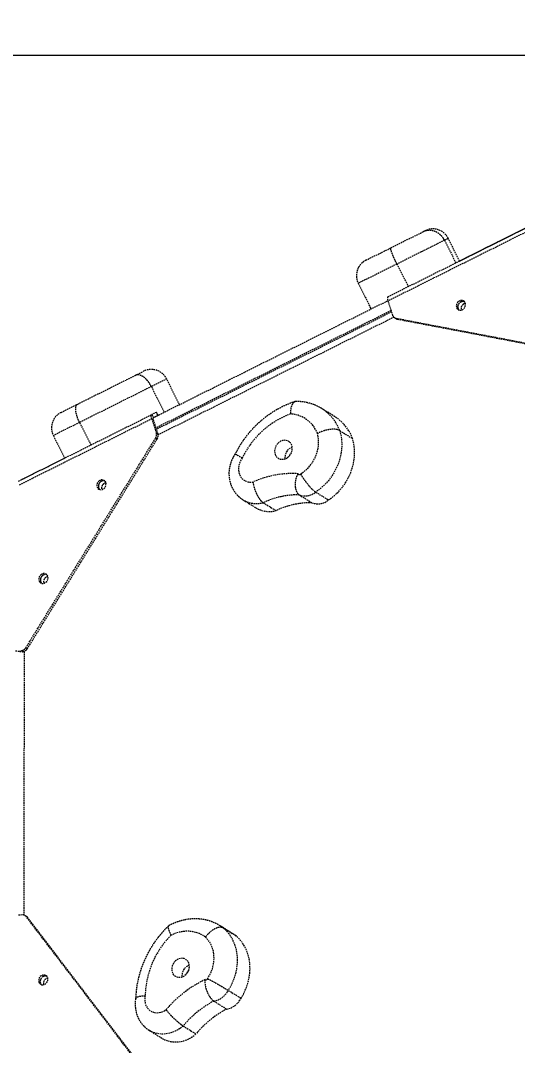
# Model space of a CAD drawing. Header units: millimetres. Extents: x -3960 to 3430, y -2884 to 2225.
# Drawn here: x -448 to -16, y -133 to 760 of the extents above; entities that cross this region are included whole.
import ezdxf

# ---------------------------------------------------------------- set-up
doc = ezdxf.new("R2010")
doc.units = ezdxf.units.MM
doc.linetypes.add('HIDDEN', pattern=[1.905, 1.27, -0.635])
for name, color, linetype in [('DIKOM_ОБЪЕКТ', 7, 'Continuous'), ('DIKOM_РАЗМЕР_ЗОНА', 7, 'Continuous'), ('DIKOM_РАЗМЕР_ОБЪЕКТА', 7, 'Continuous')]:
    doc.layers.add(name, color=color, linetype=linetype)
doc.styles.add('style1', font='arialbd.ttf', dxfattribs={"width": 0.8})
doc.dimstyles.new('1-50', dxfattribs={"dimtxt": 300, "dimasz": 200, "dimexe": 100, "dimexo": 0, "dimgap": 100, "dimtad": 1, "dimtxsty": 'style1', "dimcen": 200, "dimclrd": 7, "dimclre": 7, "dimclrt": 7, "dimadec": 1, "dimazin": 2, "dimtfac": 1, "dimtmove": 0, "dimatfit": 2, "dimfxl": 0, "dimlwd": 25, "dimlwe": 18, "dimarcsym": 0})

# ---------------------------------------------------------------- blocks, each defined once
blk = doc.blocks.new('*D2')
at = {"layer": 'Defpoints', "color": 0, "transparency": 16777216}
for p in [(1188.61, 729.83), (-1925.03, -767.19), (1470.26, -767.19)]:
    blk.add_point(p, dxfattribs=at)
at = {"layer": 'DIKOM_РАЗМЕР_ОБЪЕКТА', "color": 7, "lineweight": 18, "transparency": 16777216}
for p, q in [((1188.61, 729.83), (-2025.03, 729.83)), ((1470.26, -767.19), (-2025.03, -767.19))]:
    blk.add_line(p, q, dxfattribs=at)
at = {"layer": 'DIKOM_РАЗМЕР_ОБЪЕКТА', "color": 7, "lineweight": 25, "transparency": 16777216}
blk.add_line((-1925.03, 529.83), (-1925.03, -567.19), dxfattribs=at)
at = {"layer": 'DIKOM_РАЗМЕР_ОБЪЕКТА', "color": 7, "transparency": 16777216}
for points in [[(-1958.36, 529.83), (-1891.69, 529.83), (-1925.03, 729.83)], [(-1958.36, -567.19), (-1891.69, -567.19), (-1925.03, -767.19)]]:
    blk.add_solid(points, dxfattribs=at)
at = {"layer": 'DIKOM_РАЗМЕР_ОБЪЕКТА', "color": 7, "transparency": 16777216, "insert": (-2178.2, -18.68), "char_height": 300, "attachment_point": 5, "rotation": 90, "style": 'style1'}
blk.add_mtext('{\\fArial|b0|i0|c204|p34;1500}', dxfattribs=at)
blk = doc.blocks.new('*D3')
at = {"layer": 'Defpoints', "color": 0, "transparency": 16777216}
for p in [(1049.1, 2224.81), (-3510.19, -2267.17), (1391.3, -2267.17)]:
    blk.add_point(p, dxfattribs=at)
at = {"layer": 'DIKOM_РАЗМЕР_ЗОНА', "color": 7, "lineweight": 18, "transparency": 16777216}
for p, q in [((1049.1, 2224.81), (-3610.19, 2224.81)), ((1391.3, -2267.17), (-3610.19, -2267.17))]:
    blk.add_line(p, q, dxfattribs=at)
at = {"layer": 'DIKOM_РАЗМЕР_ЗОНА', "color": 7, "lineweight": 25, "transparency": 16777216}
blk.add_line((-3510.19, 2024.81), (-3510.19, -2067.17), dxfattribs=at)
at = {"layer": 'DIKOM_РАЗМЕР_ЗОНА', "color": 7, "transparency": 16777216}
for points in [[(-3543.52, 2024.81), (-3476.86, 2024.81), (-3510.19, 2224.81)], [(-3543.52, -2067.17), (-3476.86, -2067.17), (-3510.19, -2267.17)]]:
    blk.add_solid(points, dxfattribs=at)
at = {"layer": 'DIKOM_РАЗМЕР_ЗОНА', "color": 7, "transparency": 16777216, "insert": (-3763.36, -99.6), "char_height": 300, "attachment_point": 5, "rotation": 90, "style": 'style1'}
blk.add_mtext('{\\fArial|b0|i0|c204|p34;4500}', dxfattribs=at)

msp = doc.modelspace()

# ---------------------------------------------------------------- linework, layer by layer
at = {"layer": 'DIKOM_ОБЪЕКТ', "color": 7, "linetype": 'HIDDEN', "lineweight": 15}
for p, q in [((-66.01405, 550.75895), (22.82619, 595.14521)), ((-128.27878, 519.65191), (-3.59133, 581.94414)), ((-3.59271, 578.23582), (-128.28015, 515.94358)), ((-79.08448, 568.82172), (-69.25169, 549.14107)), ((-66.01397, 550.75859), (-75.8468, 570.43932)), ((-120.51688, 548.12131), (-110.68461, 528.44172)), ((-154.1259, 531.32961), (-154.17237, 531.3064)), ((-154.17237, 531.3064), (-142.99889, 508.94228)), ((-154.12879, 531.32816), (-142.95521, 508.96411)), ((-332.53784, 414.24506), (-128.37423, 516.24904)), ((-128.28015, 515.94358), (-124.32066, 503.58363)), ((-125.59926, 507.57469), (-330.24636, 405.32915)), ((-125.20999, 506.35956), (-329.85704, 404.11405)), ((-123.17884, 501.81291), (-328.38165, 399.28972)), ((-122.69675, 501.45634), (-121.35534, 500.62676)), ((-121.45036, 500.9732), (61.27738, 466.00819)), ((-121.45036, 500.9732), (-120.10895, 500.14363)), ((-120.10895, 500.14363), (62.61868, 465.17855)), ((-309.74475, 425.63291), (-320.91822, 447.99703)), ((-334.21866, 441.35187), (-323.04513, 418.98779)), ((-174.71444, 415.29277), (-185.89268, 422.20601)), ((-449.73707, 359.04161), (-333.85377, 416.94277)), ((-333.85493, 413.23455), (-449.7272, 355.3389)), ((-333.85493, 413.23455), (-329.89479, 400.87491)), ((-333.85493, 413.23455), (-332.51353, 412.40497)), ((-329.88926, 418.92232), (-333.85377, 416.94277)), ((-333.85377, 416.94277), (-332.51295, 414.25908)), ((-332.51353, 412.40497), (-328.55339, 400.04533)), ((-328.54844, 416.23863), (-332.51295, 414.25908)), ((-328.54844, 416.23863), (-329.88926, 418.92232)), ((-328.32952, 416.34787), (-329.67034, 419.03156)), ((-396.70134, 410.13435), (-386.86859, 390.45388)), ((-170.28417, 403.002), (-159.10593, 396.08876)), ((-443.52021, 213.80181), (-330.53119, 396.51248)), ((-442.17886, 212.9722), (-329.18978, 395.6829)), ((-419.53074, 398.72836), (-409.69775, 379.04728)), ((-329.18978, 395.6829), (-330.53119, 396.51248)), ((-329.89479, 400.87491), (-328.55339, 400.04533)), ((-443.47499, 362.17236), (-409.69803, 379.04797)), ((-449.73506, 359.04471), (-447.09341, 360.36452)), ((-447.09262, 360.36291), (-447.09341, 360.36452)), ((-443.47499, 362.17236), (-443.4742, 362.17086)), ((-191.24983, 349.4764), (-180.0716, 342.56316)), ((-254.40432, 342.69092), (-243.22609, 335.77768)), ((-236.90655, 340.22455), (-225.72832, 333.31131)), ((-205.62106, 347.04711), (-194.44283, 340.13387)), ((-452.42476, 211.28407), (-446.29371, 210.33521)), ((-449.78042, 210.87607), (-447.13884, 211.28357)), ((-445.79749, 210.45395), (-447.13884, 211.28357)), ((-446.42618, 210.35697), (-445.79749, 210.45395)), ((-445.0449, 210.63786), (-445.11494, -19.03073)), ((-443.52021, 213.80181), (-442.17886, 212.9722)), ((-446.7273, -18.89573), (-449.8351, -19.26137)), ((-442.91071, -20.24941), (-444.25203, -19.41962)), ((-330.70327, -167.76089), (-443.26335, -20.31886)), ((-441.92195, -21.14866), (-443.26335, -20.31886)), ((-329.36187, -168.5907), (-441.92195, -21.14866)), ((-274.19804, -28.45957), (-271.37015, -30.39469)), ((-263.00075, -35.38461), (-274.17898, -28.47137)), ((-271.37015, -30.39469), (-260.19192, -37.30793)), ((-260.19192, -37.30793), (-263.00075, -35.38461)), ((-267.31908, -84.6045), (-256.14085, -91.51774)), ((-279.86773, -93.99402), (-268.68949, -100.90726)), ((-306.49925, -115.67803), (-295.32102, -122.59127)), ((-336.02069, -119.51004), (-324.84246, -126.42328))]:
    msp.add_line(p, q, dxfattribs=at)
at = {"layer": 'DIKOM_ОБЪЕКТ', "color": 7, "linetype": 'HIDDEN', "lineweight": 15, "flags": 128}
for points in [[(-125.71374, 562.29281), (-122.5371, 563.87991), (-119.37149, 565.46151), (-116.2485, 567.02183), (-113.19938, 568.54522), (-110.25456, 570.01651), (-107.44346, 571.42098), (-104.79405, 572.74468), (-102.33277, 573.97439), (-100.08434, 575.09775), (-98.07115, 576.10357)], [(-98.07115, 576.10357), (-97.07045, 576.60354), (-96.38871, 576.94414), (-96.02928, 577.12373), (-95.96931, 577.15369)], [(-79.08448, 568.82172), (-81.43987, 567.64492), (-84.07814, 566.32678), (-86.9781, 564.87791), (-90.11674, 563.30979), (-93.46908, 561.6349), (-97.00838, 559.8666), (-100.70657, 558.01891), (-104.534, 556.10665), (-108.46026, 554.14502), (-112.45408, 552.14964), (-116.48366, 550.13638), (-120.51688, 548.12131)], [(-75.8468, 570.43932), (-75.8649, 570.43028), (-76.15196, 570.28685), (-76.78647, 569.96984), (-77.76555, 569.48067), (-79.08448, 568.82172)], [(-147.41443, 551.45074), (-147.36025, 551.47781), (-147.0113, 551.65215), (-146.34316, 551.98596), (-145.36409, 552.47513), (-144.0865, 553.11344), (-142.52634, 553.89292), (-140.70321, 554.80379), (-138.63991, 555.83465), (-136.36236, 556.97256), (-133.89915, 558.20323), (-131.28122, 559.51119), (-128.54122, 560.88015), (-125.71374, 562.29281)], [(-120.51688, 548.12131), (-123.98262, 546.38976), (-127.37469, 544.69501), (-130.66558, 543.05083), (-133.82894, 541.47035), (-136.83897, 539.96648), (-139.67159, 538.55125), (-142.30376, 537.23617), (-144.7144, 536.03177), (-146.88391, 534.94784), (-148.79474, 533.99316), (-150.43167, 533.17532), (-151.78132, 532.501), (-152.83278, 531.97568), (-153.57758, 531.60357), (-154.00983, 531.3876), (-154.12879, 531.32816)], [(-147.45811, 551.42891), (-147.45405, 551.43094), (-147.41443, 551.45074)], [(-128.27878, 519.65191), (-128.48206, 519.48627), (-128.6301, 519.22119), (-128.72011, 518.86171), (-128.75044, 518.41467), (-128.72048, 517.88863), (-128.63085, 517.29363), (-128.48313, 516.64112), (-128.28015, 515.94358)], [(-62.09909, 515.70828), (-63.04342, 516.25201), (-64.13226, 516.46259), (-65.27745, 516.32292), (-66.38601, 515.84445), (-67.36841, 515.06576), (-68.14479, 514.05013), (-68.6525, 512.87966), (-68.85017, 511.64933), (-68.72194, 510.45872), (-68.27821, 509.40428), (-67.55482, 508.57149), (-66.6105, 508.02776), (-65.52166, 507.81719), (-64.37657, 507.9568), (-63.26791, 508.43533), (-62.2856, 509.21395), (-61.50913, 510.22965), (-61.00152, 511.40006), (-60.80375, 512.63045), (-60.93198, 513.82106), (-61.37571, 514.8755), (-62.09909, 515.70828)], [(-66.47242, 507.98001), (-66.9368, 508.5747), (-67.38064, 509.62908), (-67.50876, 510.81975), (-67.3111, 512.05008), (-66.80339, 513.22055), (-66.02701, 514.23618), (-65.0446, 515.01487), (-63.93604, 515.49334), (-62.79085, 515.63301), (-61.8401, 515.4702)], [(-398.33037, 426.08841), (-393.95784, 428.27302), (-389.54311, 430.47869), (-385.10986, 432.69363), (-380.68181, 434.90597), (-376.28277, 437.10381), (-371.93625, 439.27541), (-367.66565, 441.40909), (-363.49382, 443.49341), (-359.44314, 445.5172), (-355.53536, 447.46961), (-351.79139, 449.34016), (-348.23132, 451.11884)], [(-348.23132, 451.11884), (-346.43517, 452.01623), (-344.83438, 452.81602), (-343.47284, 453.49627), (-342.38776, 454.03839), (-341.60886, 454.42755), (-341.15755, 454.65303), (-341.04079, 454.71137)], [(-320.91822, 447.99703), (-320.96774, 447.97228), (-321.30502, 447.80377), (-321.95753, 447.47777), (-322.91711, 446.99834), (-324.17196, 446.3714), (-325.70669, 445.60462), (-327.5023, 444.70749), (-329.53663, 443.69111), (-331.78468, 442.56794), (-334.21866, 441.35187)], [(-334.21866, 441.35187), (-338.34664, 439.28945), (-342.66822, 437.13032), (-347.16303, 434.88462), (-351.80978, 432.56302), (-356.58668, 430.17639), (-361.47108, 427.73605), (-366.44001, 425.25348), (-371.46998, 422.74042), (-376.53726, 420.20871), (-381.61798, 417.67029), (-386.68815, 415.13713), (-391.72384, 412.62121), (-396.70134, 410.13435)], [(-412.81611, 418.85106), (-412.67161, 418.92325), (-412.21109, 419.15334), (-411.43921, 419.53899), (-410.36366, 420.07636), (-408.9951, 420.76011), (-407.3473, 421.58338), (-405.43664, 422.53798), (-403.28223, 423.61437), (-400.90558, 424.80179), (-398.33037, 426.08841)], [(-333.85493, 413.23455), (-334.05787, 413.93212), (-334.20558, 414.58463), (-334.29532, 415.17957), (-334.32533, 415.70559), (-334.29505, 416.1526), (-334.20499, 416.51211), (-334.05701, 416.77716), (-333.85377, 416.94277)], [(-332.51353, 412.40497), (-332.61502, 412.75374), (-332.68888, 413.07999), (-332.73375, 413.37746), (-332.74873, 413.64049), (-332.73361, 413.86398), (-332.68856, 414.04375), (-332.61454, 414.17629), (-332.51295, 414.25908)], [(-329.88926, 418.92232), (-329.75631, 418.98869), (-329.68412, 419.02471), (-329.67034, 419.03156)], [(-329.18362, 415.92088), (-328.89969, 416.06279), (-328.66988, 416.17765), (-328.4974, 416.26387), (-328.38452, 416.32032), (-328.33293, 416.34614), (-328.34329, 416.34102), (-328.41548, 416.305), (-328.54844, 416.23863)], [(-396.70134, 410.13435), (-400.11498, 408.42883), (-403.3231, 406.82599), (-406.30011, 405.33863), (-409.02238, 403.97853), (-411.46814, 402.75658), (-413.61795, 401.68249), (-415.45463, 400.76486), (-416.96361, 400.01094), (-418.1329, 399.42674), (-418.95308, 399.01696), (-419.41767, 398.78485), (-419.53074, 398.72836)], [(-170.28417, 403.002), (-169.38771, 399.51193), (-168.80122, 395.90305), (-168.52939, 392.20452), (-168.57448, 388.44617), (-168.93615, 384.65832), (-169.61138, 380.87161), (-170.59476, 377.11659), (-171.87842, 373.42354), (-173.45188, 369.82234), (-175.30253, 366.34202), (-177.41538, 363.0107), (-179.77339, 359.85526), (-182.3575, 356.9012), (-185.14688, 354.17233), (-188.11898, 351.69074), (-191.24983, 349.4764)], [(-226.44462, 382.21513), (-225.73939, 380.8431), (-224.76818, 379.69345), (-223.57077, 378.81322), (-222.19613, 378.23848), (-220.70066, 377.9927), (-219.1455, 378.08598), (-217.59431, 378.51451), (-216.11063, 379.26073), (-214.75519, 380.29408), (-213.58347, 381.57229), (-212.64349, 383.04297), (-211.97363, 384.646), (-211.60145, 386.31565), (-211.5421, 387.98362), (-211.79801, 389.58163), (-212.3587, 391.04426), (-213.20126, 392.3116), (-214.29117, 393.33176), (-215.58382, 394.063), (-217.02625, 394.47539), (-218.55947, 394.55202), (-220.12067, 394.28975), (-221.64593, 393.69935), (-223.07279, 392.80499), (-224.34291, 391.64323), (-225.40417, 390.26172), (-226.21326, 388.71692), (-226.73693, 387.07217), (-226.95387, 385.39472), (-226.85506, 383.75332), (-226.44462, 382.21513)], [(-204.43744, 365.17048), (-201.83694, 366.92591), (-199.39503, 368.95752), (-197.14246, 371.23978), (-195.10745, 373.74408), (-193.31546, 376.43904), (-191.78901, 379.29082), (-190.54724, 382.26369), (-189.60571, 385.32035), (-188.97626, 388.42245), (-188.66678, 391.53108), (-188.68112, 394.60728), (-189.0191, 397.61245), (-189.67656, 400.50888)], [(-180.0716, 342.56316), (-176.94075, 344.7775), (-173.96865, 347.25909), (-171.17926, 349.98796), (-168.59515, 352.94202), (-166.23715, 356.09746), (-164.1243, 359.42878), (-162.27365, 362.9091), (-160.70018, 366.5103), (-159.41653, 370.20336), (-158.43315, 373.95837), (-157.75791, 377.74508), (-157.39625, 381.53293), (-157.35116, 385.29128), (-157.62299, 388.98982), (-158.20947, 392.59869), (-159.10593, 396.08876)], [(-255.06582, 379.11268), (-256.33999, 377.17707), (-257.32703, 375.08623), (-257.9999, 372.89744), (-258.34019, 370.6706), (-258.33861, 368.4667), (-257.99518, 366.34608), (-257.31927, 364.36683), (-256.32944, 362.58312), (-255.05277, 361.0438), (-253.52425, 359.79102), (-251.78568, 358.8591), (-249.88469, 358.27355), (-247.87336, 358.0504), (-245.80673, 358.19575)], [(-447.09341, 360.36452), (-446.56768, 360.62719), (-446.04929, 360.88619), (-445.54535, 361.13796), (-445.06283, 361.37905), (-444.60852, 361.60603), (-444.18863, 361.81581), (-443.80906, 362.00545), (-443.47499, 362.17236)], [(-379.66876, 359.2502), (-380.57743, 358.36789), (-381.2527, 357.27952), (-381.63987, 356.07326), (-381.70755, 354.84685), (-381.45031, 353.69962), (-380.88893, 352.72454), (-380.06896, 352.00057), (-379.05676, 351.58639), (-377.9344, 351.51552), (-376.79276, 351.79375), (-375.7243, 352.39852), (-374.81563, 353.28083), (-374.14036, 354.3692), (-373.75319, 355.57546), (-373.68551, 356.80187), (-373.94275, 357.9491), (-374.50408, 358.92421), (-375.3241, 359.64815), (-376.33625, 360.06236), (-377.45865, 360.1332), (-378.6003, 359.85497), (-379.66876, 359.2502)], [(-430.16081, 277.60124), (-431.06948, 276.71893), (-431.74475, 275.63056), (-432.13193, 274.4243), (-432.19961, 273.19789), (-431.94236, 272.05066), (-431.38103, 271.07555), (-430.56101, 270.35161), (-429.54881, 269.93743), (-428.42646, 269.86657), (-427.28481, 270.14479), (-426.21636, 270.74956), (-425.30769, 271.63188), (-424.63242, 272.72025), (-424.24524, 273.92651), (-424.17756, 275.15292), (-424.4348, 276.30014), (-424.99613, 277.27526), (-425.81615, 277.9992), (-426.8283, 278.41341), (-427.95071, 278.48424), (-429.09236, 278.20601), (-430.16081, 277.60124)], [(-287.14223, -38.17962), (-289.68307, -36.54502), (-292.4015, -35.2176), (-295.27037, -34.21056), (-298.26106, -33.53398), (-301.34373, -33.19461), (-304.48754, -33.1958), (-307.66119, -33.53763), (-310.83288, -34.21658), (-313.97107, -35.22596), (-317.04435, -36.55562)], [(-271.37015, -30.39469), (-268.95841, -32.76061), (-266.7876, -35.38287), (-264.87526, -38.24032), (-263.23684, -41.30989), (-261.88562, -44.56678), (-260.83238, -47.9847), (-260.08576, -51.53605), (-259.65167, -55.19219), (-259.53367, -58.92354), (-259.73274, -62.70003), (-260.24722, -66.49113), (-261.073, -70.26629), (-262.20338, -73.99495), (-263.62925, -77.64705), (-265.33906, -81.1931), (-267.31908, -84.6045)], [(-285.33965, -74.44428), (-283.65756, -71.67868), (-282.24948, -68.77114), (-281.13314, -65.75818), (-280.32256, -62.67756), (-279.82784, -59.56794), (-279.65524, -56.4683), (-279.80688, -53.41751), (-280.28087, -50.45383), (-281.07129, -47.61447), (-282.16822, -44.93502), (-283.55785, -42.44908), (-285.22283, -40.18779), (-287.14223, -38.17962)], [(-256.14085, -91.51774), (-254.16083, -88.10634), (-252.45102, -84.56029), (-251.02515, -80.90819), (-249.89477, -77.17953), (-249.06899, -73.40437), (-248.55451, -69.61327), (-248.35543, -65.83678), (-248.47344, -62.10543), (-248.90753, -58.44929), (-249.65415, -54.89794), (-250.70739, -51.48002), (-252.05861, -48.22313), (-253.69703, -45.15356), (-255.60937, -42.29611), (-257.78018, -39.67385), (-260.19192, -37.30793)], [(-313.84436, -71.99235), (-312.56146, -72.74024), (-311.12573, -73.1706), (-309.59585, -73.26575), (-308.03457, -73.02188), (-306.50571, -72.44886), (-305.07192, -71.57027), (-303.79181, -70.42195), (-302.71792, -69.05103), (-301.89414, -67.51358), (-301.35421, -65.87258), (-301.12022, -64.19517), (-301.20174, -62.55001), (-301.59546, -61.00451), (-302.2853, -59.62191), (-303.2429, -58.45878), (-304.42915, -57.56283), (-305.7955, -56.97065), (-307.28596, -56.70656), (-308.83947, -56.78129), (-310.39251, -57.19186), (-311.8815, -57.92141), (-313.24545, -58.9401), (-314.42851, -60.20618), (-315.38224, -61.66787), (-316.06761, -63.26531), (-316.45657, -64.93307), (-316.53318, -66.60293), (-316.29432, -68.20646), (-315.74978, -69.67809), (-314.92183, -70.95751), (-313.84436, -71.99235)], [(-428.76231, -79.86034), (-427.61705, -79.65104), (-426.52674, -79.10848), (-425.57967, -78.27665), (-424.85265, -77.22291), (-424.4045, -76.03262), (-424.27153, -74.80224), (-424.46458, -73.63146), (-424.96792, -72.61508), (-425.74085, -71.83546), (-426.72072, -71.35578), (-427.82814, -71.2149), (-428.9734, -71.4242), (-430.06375, -71.96675), (-431.01077, -72.79859), (-431.73784, -73.85232), (-432.18599, -75.04261), (-432.31894, -76.27297), (-432.12591, -77.44378), (-431.62253, -78.46016), (-430.84961, -79.23975), (-429.86975, -79.71943), (-428.76231, -79.86034)], [(-426.48676, -72.04471), (-425.37934, -72.1856), (-425.30793, -72.2077)], [(-339.61213, -89.28539), (-339.95519, -91.51215), (-339.95643, -93.7165), (-339.61572, -95.83803), (-338.94248, -97.81865), (-337.95515, -99.60419), (-336.68071, -101.14568), (-335.15403, -102.40094), (-333.417, -103.33559), (-331.51714, -103.92406), (-329.50646, -104.15023), (-327.44009, -104.00787), (-325.37449, -103.50093), (-323.36635, -102.64325), (-321.47056, -101.45834)], [(-306.49925, -115.67803), (-308.98997, -117.60237), (-311.62581, -119.24603), (-314.37434, -120.58879), (-317.20168, -121.61408), (-320.07297, -122.30925), (-322.95273, -122.66572), (-325.80549, -122.67909), (-328.59607, -122.3492), (-331.2901, -121.68016), (-333.85436, -120.68017), (-336.06631, -119.48178)], [(-324.84246, -126.42328), (-322.67611, -127.59343), (-320.11187, -128.5934), (-317.41784, -129.26244), (-314.62726, -129.59233), (-311.77449, -129.57896), (-308.89473, -129.22249), (-306.02345, -128.52732), (-303.19611, -127.50203), (-300.44758, -126.15927), (-297.81174, -124.51561), (-295.32102, -122.59127)]]:
    msp.add_lwpolyline(points, dxfattribs=at)
at = {"layer": 'DIKOM_ОБЪЕКТ', "color": 7, "linetype": 'HIDDEN', "lineweight": 15}
for centre, radius, start, end in [((-89.26523, 563.73522), 15, 26.54757677, 116.54757677), ((-140.75397, 538.01048), 15, 116.54757677, 206.54757677), ((-140.71031, 538.03229), 15, 116.54757677, 206.54757677), ((-62.83888, 510.92198), 4.67123, 113.86039708, 219.07265042), ((-62.94291, 511.83252), 3.80625, 73.27266145, 117.97626949), ((-60.20602, 509.28724), 4.50174, 99.00562516, 197.60418858), ((-120.72638, 504.65249), 3.74984, 196.56140689, 258.86806615), ((-119.42621, 503.75423), 3.67459, 238.33228087, 259.29221811), ((-334.33669, 441.2929), 15, 26.54757677, 116.54757677), ((-206.48793, 389.52187), 38.63193, 20.42233618, 57.76981348), ((-406.1123, 405.43246), 15, 116.54757677, 206.54757677), ((-186.9977, 346.87162), 75.3177, 110.34760772, 154.65501993), ((-214.41293, 391.02625), 26.49166, 20.97420384, 87.34715764), ((-195.05538, 382.8151), 38.3217, 20.26572015, 57.9408662), ((-335.00022, 399.39206), 5.31641, 327.20466226, 16.19574811), ((-333.65898, 398.56251), 5.31656, 327.20540414, 16.19499067), ((-208.3191, 379.5185), 9.68435, 109.8400159, 186.69002302), ((-209.20813, 380.06831), 4.88014, 128.58202977, 167.94807258), ((-375.71116, 354.61838), 4.66822, 113.83654158, 219.36518594), ((-375.70658, 354.57273), 4.65561, 124.25856483, 218.6590099), ((-375.82178, 355.35387), 3.96015, 73.69050232, 129.24925874), ((-375.81176, 355.52535), 3.80786, 73.51825637, 117.97058287), ((-373.07298, 352.9806), 4.50324, 99.064977, 197.70488876), ((-211.56799, 282.67599), 82.91878, 86.50459241, 114.38832701), ((-205.41402, 365.77408), 1.14806, 196.89019315, 328.28092455), ((-200.51111, 360.54099), 14.42902, 249.25900462, 309.93000857), ((-242.76724, 361.95557), 22.50745, 239.06411292, 285.09313947), ((-206.58905, 276.34332), 70.71041, 89.21563094, 115.38863223), ((-195.41084, 269.43019), 70.7103, 89.2156103, 115.38865287), ((-189.33288, 353.62775), 14.42902, 249.25900462, 309.93000857), ((-231.54932, 355.31649), 22.76207, 239.13665882, 284.81699914), ((-426.2032, 272.96943), 4.66822, 113.83659601, 219.36515184), ((-426.31383, 273.70492), 3.96015, 73.69048415, 129.24927691), ((-426.30381, 273.87638), 3.80787, 73.51829844, 117.97047419), ((-426.19864, 272.92377), 4.6556, 124.2584597, 218.65911503), ((-423.56497, 271.33155), 4.50333, 99.06563962, 197.7037212), ((-448.09315, 216.51392), 5.31671, 280.34021565, 329.3287582), ((-446.75176, 215.68425), 5.31664, 280.33987262, 329.32910123), ((-446.22328, -22.5962), 3.73463, 37.57428877, 97.75615328), ((-444.84745, -23.37224), 3.67462, 37.23730144, 58.19248616), ((-262.21018, -91.21833), 77.42609, 135.0897208, 178.5694604), ((-297.94, -71.71691), 9.65068, 109.68126351, 186.84883884), ((-298.78034, -71.19721), 4.89353, 128.6381234, 167.89197895), ((-426.30887, -76.78062), 4.67815, 113.91362103, 218.3950016), ((-426.2287, -76.76717), 4.7295, 93.12785352, 218.2832355), ((-426.42045, -75.86266), 3.80337, 72.98000614, 117.98603372), ((-423.88873, -78.41823), 4.304, 146.74113773, 198.09647594), ((-423.77102, -78.22068), 4.30022, 98.06798942, 149.80366672), ((-243.41344, -167.79819), 102.43968, 115.44697353, 139.63917615), ((-286.642, -74.23937), 1.31837, 233.33342221, 351.05834657), ((-283.03166, -76.68547), 17.59535, 280.35908025, 333.25222649), ((-239.37802, -170.91799), 86.92936, 117.76052698, 140.54603136), ((-271.85343, -83.59871), 17.59535, 280.35908025, 333.25222649), ((-228.19979, -177.83123), 86.92936, 117.76052698, 140.54603136)]:
    msp.add_arc(centre, radius, start, end, dxfattribs=at)
for points, knots in [([(-79.08448, 568.82172), (-79.48539, 569.54337), (-80.29888, 571.00766), (-81.91075, 572.91698), (-83.77535, 574.56733), (-85.83891, 575.86996), (-88.07197, 576.81604), (-90.38119, 577.36383), (-92.74087, 577.50494), (-95.34598, 577.19641), (-97.10632, 576.58462), (-98.06023, 576.10901), (-98.07115, 576.10357)], [0, 0, 0, 0, 0.104310976, 0.211655933, 0.315964922, 0.423278302, 0.527986263, 0.635674115, 0.741392806, 0.850100373, 0.998282892, 1, 1, 1, 1]), ([(-120.51688, 548.12131), (-120.88423, 548.86666), (-121.62959, 550.37899), (-122.65796, 552.60046), (-123.59476, 554.73436), (-124.39305, 556.68385), (-125.04554, 558.42837), (-125.52153, 559.88777), (-125.81618, 561.04696), (-125.92543, 561.9325), (-125.82807, 562.23345), (-125.71639, 562.29143), (-125.71374, 562.29281)], [0, 0, 0, 0, 0.105773587, 0.214614677, 0.320388075, 0.429227115, 0.535020853, 0.643879802, 0.749728668, 0.858643594, 0.996645084, 1, 1, 1, 1]), ([(-334.21866, 441.35187), (-334.60907, 442.08403), (-335.40122, 443.56959), (-336.81418, 445.59391), (-338.36037, 447.41855), (-339.98668, 448.95071), (-341.67012, 450.17774), (-343.334, 451.04436), (-344.95849, 451.54195), (-346.63369, 451.66109), (-347.68714, 451.38937), (-348.2233, 451.12283), (-348.23132, 451.11884)], [0, 0, 0, 0, 0.105385573, 0.213829725, 0.319214216, 0.427650146, 0.53313711, 0.641664202, 0.747422361, 0.856221893, 0.997848706, 1, 1, 1, 1]), ([(-396.70134, 410.13435), (-397.05681, 410.87871), (-397.7781, 412.38908), (-398.64933, 414.66839), (-399.34254, 416.90405), (-399.81404, 419.00205), (-400.06158, 420.9402), (-400.07221, 422.63632), (-399.8434, 424.07074), (-399.32274, 425.32395), (-398.73716, 425.88403), (-398.33497, 426.0861), (-398.33037, 426.08841)], [0, 0, 0, 0, 0.104311301, 0.211656408, 0.315964505, 0.423278625, 0.527986494, 0.635677158, 0.741394266, 0.850101005, 0.998286441, 1, 1, 1, 1]), ([(-209.19536, 428.23816), (-209.88981, 428.01481), (-212.12211, 427.29686), (-215.84239, 425.85635), (-220.31836, 423.83308), (-224.69768, 421.52459), (-228.9662, 418.94753), (-233.10666, 416.10968), (-237.10305, 413.02263), (-240.93976, 409.69832), (-244.60191, 406.14958), (-248.07553, 402.3903), (-251.34633, 398.4345), (-254.40512, 394.29899), (-257.22725, 389.99336), (-259.51559, 386.122), (-260.76039, 383.64253), (-261.2359, 382.6954)], [0, 0, 0, 0, 0.031886648, 0.102499358, 0.173188516, 0.24400095, 0.314919382, 0.385929423, 0.457015229, 0.528165783, 0.599368709, 0.670614757, 0.741896571, 0.813207277, 0.884541182, 0.955895873, 1, 1, 1, 1]), ([(-208.40427, 428.32969), (-208.51054, 428.34138), (-208.97389, 428.39237), (-209.74491, 428.06009), (-210.67237, 427.33792), (-211.48622, 426.18698), (-212.15782, 424.69594), (-212.67875, 422.86741), (-213.07253, 420.51329), (-213.18223, 418.62774), (-213.18673, 417.5024), (-213.18678, 417.48952)], [0, 0, 0, 0, 0.037885893, 0.165188199, 0.29615306, 0.423942178, 0.555372321, 0.684391927, 0.817060328, 0.997905723, 1, 1, 1, 1]), ([(-185.8876, 422.19382), (-185.93828, 422.22818), (-186.97845, 422.93334), (-189.16546, 424.06157), (-192.43283, 425.5422), (-195.83975, 426.70204), (-199.34095, 427.57511), (-202.92302, 428.13861), (-205.95578, 428.37552), (-207.7896, 428.36823), (-208.40374, 428.36579)], [0, 0, 0, 0, 0.007803268, 0.160153006, 0.312367123, 0.46458899, 0.616983837, 0.769698864, 0.922873561, 1, 1, 1, 1]), ([(-170.28417, 403.002), (-170.68954, 403.21405), (-171.51207, 403.64432), (-173.15847, 404.0314), (-175.07327, 404.21698), (-177.20027, 404.17551), (-179.5091, 403.91202), (-181.8953, 403.43762), (-184.33444, 402.7574), (-186.94979, 401.81817), (-188.7159, 401.00989), (-189.65428, 400.5205), (-189.67656, 400.50888)], [0, 0, 0, 0, 0.1057708749, 0.2146139026, 0.3203873244, 0.4292270998, 0.5350205541, 0.643880992, 0.7497291447, 0.8586424372, 0.9966429899, 1, 1, 1, 1]), ([(-261.25741, 382.71424), (-261.26632, 382.70208), (-261.88006, 381.86434), (-262.91981, 380.06997), (-264.28002, 377.30767), (-265.34095, 374.41007), (-266.11329, 371.4282), (-266.57792, 368.39098), (-266.7285, 365.33582), (-266.56015, 362.29969), (-266.07415, 359.32073), (-265.27621, 356.4363), (-264.17767, 353.6826), (-262.7946, 351.09233), (-261.14571, 348.6976), (-259.25889, 346.5165), (-257.14174, 344.60127), (-255.47897, 343.3158), (-254.48293, 342.76004), (-254.31193, 342.66462)], [0, 0, 0, 0, 0.0009794452, 0.067471407, 0.1341396335, 0.2009455955, 0.2678380722, 0.3347481274, 0.4015932596, 0.4682732531, 0.5346860442, 0.6007305587, 0.6663280381, 0.731424383, 0.7959999999, 0.8600701249, 0.923677931, 0.9868967491, 1, 1, 1, 1]), ([(-261.22189, 382.68826), (-261.21514, 382.69334), (-261.19905, 382.70543), (-260.75009, 382.47092), (-259.95778, 382.02968), (-258.8175, 381.37147), (-257.24407, 380.44103), (-255.89578, 379.62352), (-255.07807, 379.12021), (-255.06582, 379.11268)], [0, 0, 0, 0, 0.117622243, 0.280248818, 0.447561903, 0.610604797, 0.778340334, 0.996680095, 1, 1, 1, 1]), ([(-245.80673, 358.19575), (-245.80479, 358.18089), (-245.66736, 357.12579), (-245.31216, 355.2355), (-244.55702, 352.5261), (-243.71198, 350.14522), (-242.71972, 347.8583), (-241.63169, 345.76925), (-240.46148, 343.89261), (-239.2682, 342.3227), (-238.05977, 341.03895), (-237.2946, 340.49859), (-236.90655, 340.22455)], [0, 0, 0, 0, 0.00204421, 0.145147615, 0.250937236, 0.359758424, 0.465084842, 0.573433503, 0.678553995, 0.786707466, 0.891830569, 1, 1, 1, 1]), ([(-206.51256, 365.44052), (-206.51788, 365.43374), (-206.91835, 364.92317), (-207.56075, 363.75917), (-208.31238, 361.76099), (-208.84653, 359.49278), (-209.11231, 357.09156), (-209.09868, 354.7729), (-208.82887, 352.65316), (-208.32121, 350.74782), (-207.60627, 349.15668), (-206.70851, 347.85961), (-205.987, 347.32052), (-205.62106, 347.04711)], [0, 0, 0, 0, 0.00107916, 0.081254993, 0.164375389, 0.26822295, 0.375111013, 0.478069493, 0.583956147, 0.68648502, 0.79195731, 0.894485211, 1, 1, 1, 1]), ([(-204.43744, 365.17048), (-204.43082, 365.16108), (-203.86661, 364.36067), (-202.89758, 362.80895), (-201.35978, 360.5269), (-199.89196, 358.47099), (-198.35221, 356.46653), (-196.80848, 354.60855), (-195.27164, 352.91617), (-193.81548, 351.47722), (-192.43745, 350.27665), (-191.64946, 349.74569), (-191.24983, 349.4764)], [0, 0, 0, 0, 0.001681511, 0.143231775, 0.248863798, 0.357556277, 0.463116637, 0.571733999, 0.6772696, 0.785866156, 0.891401236, 1, 1, 1, 1]), ([(-274.21915, -28.49299), (-274.73733, -28.16441), (-276.26505, -27.19567), (-278.97513, -25.88362), (-282.31047, -24.55182), (-285.76446, -23.52724), (-289.30621, -22.79763), (-292.91803, -22.37188), (-296.57849, -22.2511), (-300.26626, -22.43716), (-303.95987, -22.92932), (-307.6367, -23.72632), (-311.2753, -24.8223), (-314.84926, -26.2187), (-317.47463, -27.46546), (-318.89644, -28.25165), (-319.1843, -28.41082)], [0, 0, 0, 0, 0.039717279, 0.117097064, 0.194434899, 0.271816535, 0.349322374, 0.427026832, 0.504988593, 0.583258586, 0.661863445, 0.740819521, 0.820124046, 0.899761967, 0.979705521, 1, 1, 1, 1]), ([(-319.34415, -28.53336), (-319.85616, -29.02782), (-321.59102, -30.70322), (-324.40652, -33.72202), (-327.71372, -37.64425), (-330.80356, -41.75484), (-333.66978, -46.0318), (-336.29987, -50.46055), (-338.68381, -55.02388), (-340.81226, -59.70451), (-342.6765, -64.48466), (-344.26924, -69.34615), (-345.58283, -74.27033), (-346.61567, -79.23854), (-347.34781, -84.23049), (-347.75809, -88.45729), (-347.82447, -91.00741), (-347.84762, -91.89653)], [0, 0, 0, 0, 0.029971265, 0.101552934, 0.173157598, 0.244792061, 0.316451253, 0.388131075, 0.459826343, 0.531532777, 0.603245474, 0.674958462, 0.746665614, 0.818358483, 0.890026446, 0.961656656, 1, 1, 1, 1]), ([(-319.32529, -28.55244), (-319.42725, -28.66692), (-319.65489, -28.92254), (-319.70354, -29.71879), (-319.52555, -30.83606), (-319.08157, -32.2544), (-318.31252, -34.11414), (-317.55028, -35.62958), (-317.05007, -36.54516), (-317.04435, -36.55562)], [0, 0, 0, 0, 0.12836927, 0.286617839, 0.449381582, 0.60915483, 0.773449068, 0.997411472, 1, 1, 1, 1]), ([(-271.37015, -30.39469), (-271.76587, -30.19675), (-272.56878, -29.79513), (-274.05733, -29.63837), (-275.72252, -29.81732), (-277.51026, -30.35414), (-279.39632, -31.23517), (-281.29507, -32.42173), (-283.1872, -33.90146), (-285.16374, -35.77497), (-286.45507, -37.27797), (-287.12629, -38.1587), (-287.14223, -38.17962)], [0, 0, 0, 0, 0.105772192, 0.214614882, 0.320386944, 0.429227276, 0.535020258, 0.643879855, 0.749729699, 0.858642239, 0.996643266, 1, 1, 1, 1]), ([(-287.42927, -75.29686), (-287.43128, -75.3051), (-287.58294, -75.92622), (-287.67858, -77.21987), (-287.53476, -79.33163), (-287.10067, -81.65295), (-286.39604, -84.06618), (-285.4999, -86.371), (-284.47883, -88.46479), (-283.35615, -90.3405), (-282.1957, -91.90628), (-281.00962, -93.18507), (-280.25197, -93.72181), (-279.86773, -93.99402)], [0, 0, 0, 0, 0.001078499, 0.081256267, 0.164376387, 0.268224841, 0.375112242, 0.478072676, 0.583958079, 0.686487772, 0.791961321, 0.894491003, 1, 1, 1, 1]), ([(-285.33965, -74.44428), (-285.32916, -74.44848), (-284.43498, -74.80649), (-282.84487, -75.6258), (-280.44973, -76.92075), (-278.25367, -78.15565), (-276.05003, -79.41783), (-273.93877, -80.64514), (-271.93682, -81.8226), (-270.14364, -82.88926), (-268.54781, -83.84953), (-267.73254, -84.35046), (-267.31908, -84.6045)], [0, 0, 0, 0, 0.00168015, 0.143231914, 0.24886393, 0.357558056, 0.463118104, 0.571735702, 0.67727109, 0.785868377, 0.891403177, 1, 1, 1, 1]), ([(-347.85301, -91.75372), (-347.78144, -91.54577), (-347.63735, -91.12713), (-346.89247, -90.56848), (-345.78451, -90.0856), (-344.29184, -89.6989), (-342.29553, -89.39841), (-340.62907, -89.29962), (-339.62711, -89.2856), (-339.61213, -89.28539)], [0, 0, 0, 0, 0.153913237, 0.3098469, 0.470284957, 0.626623794, 0.787457167, 0.996822052, 1, 1, 1, 1]), ([(-347.86059, -91.7521), (-347.86169, -91.75739), (-348.07087, -92.76332), (-348.2618, -94.807), (-348.32948, -97.85455), (-348.0522, -100.87727), (-347.46539, -103.82932), (-346.56794, -106.67517), (-345.37517, -109.37934), (-343.90313, -111.90891), (-342.17502, -114.23788), (-340.20815, -116.33139), (-338.17506, -118.09832), (-336.71997, -119.03443), (-336.06311, -119.45701)], [0, 0, 0, 0, 0.000499328, 0.094937315, 0.189404033, 0.283592363, 0.377354442, 0.470555544, 0.563095994, 0.654912723, 0.745994925, 0.836377757, 0.926137376, 1, 1, 1, 1]), ([(-321.47056, -101.45834), (-321.46208, -101.4694), (-320.85972, -102.25445), (-319.70028, -103.66714), (-317.85817, -105.71616), (-316.10816, -107.53769), (-314.29783, -109.31217), (-312.51532, -110.96133), (-310.77829, -112.47607), (-309.17536, -113.78281), (-307.70242, -114.89592), (-306.90411, -115.41485), (-306.49925, -115.67803)], [0, 0, 0, 0, 0.002044086, 0.145147606, 0.25093689, 0.359758304, 0.465083848, 0.573433874, 0.678552567, 0.786705347, 0.891828418, 1, 1, 1, 1])]:
    msp.add_open_spline(points, degree=3, knots=knots, dxfattribs=at)

# ---------------------------------------------------------------- dimensions: what is measured, and where the dimension line sits
at = {"layer": 'DIKOM_РАЗМЕР_ЗОНА'}
dim = msp.add_linear_dim(base=(-3510.18905, -2267.17138), p1=(1049.09735, 2224.81299), p2=(1391.2989, -2267.17138), angle=90, text='{\\fArial|b0|i0|c204|p34;4500}', dimstyle='1-50', dxfattribs=at)
dim.commit()
dim.dimension.update_dxf_attribs({"geometry": '*D3', "text_midpoint": (-3510.18905, -99.59524), "dimtype": 160})
at = {"layer": 'DIKOM_РАЗМЕР_ОБЪЕКТА'}
dim = msp.add_linear_dim(base=(-1925.02807, -767.1931), p1=(1188.60911, 729.83344), p2=(1470.26477, -767.1931), angle=90, text='{\\fArial|b0|i0|c204|p34;1500}', dimstyle='1-50', dxfattribs=at)
dim.commit()
dim.dimension.update_dxf_attribs({"geometry": '*D2', "text_midpoint": (-1925.02807, -18.67983), "dimtype": 160})

doc.saveas('drawing.dxf')
